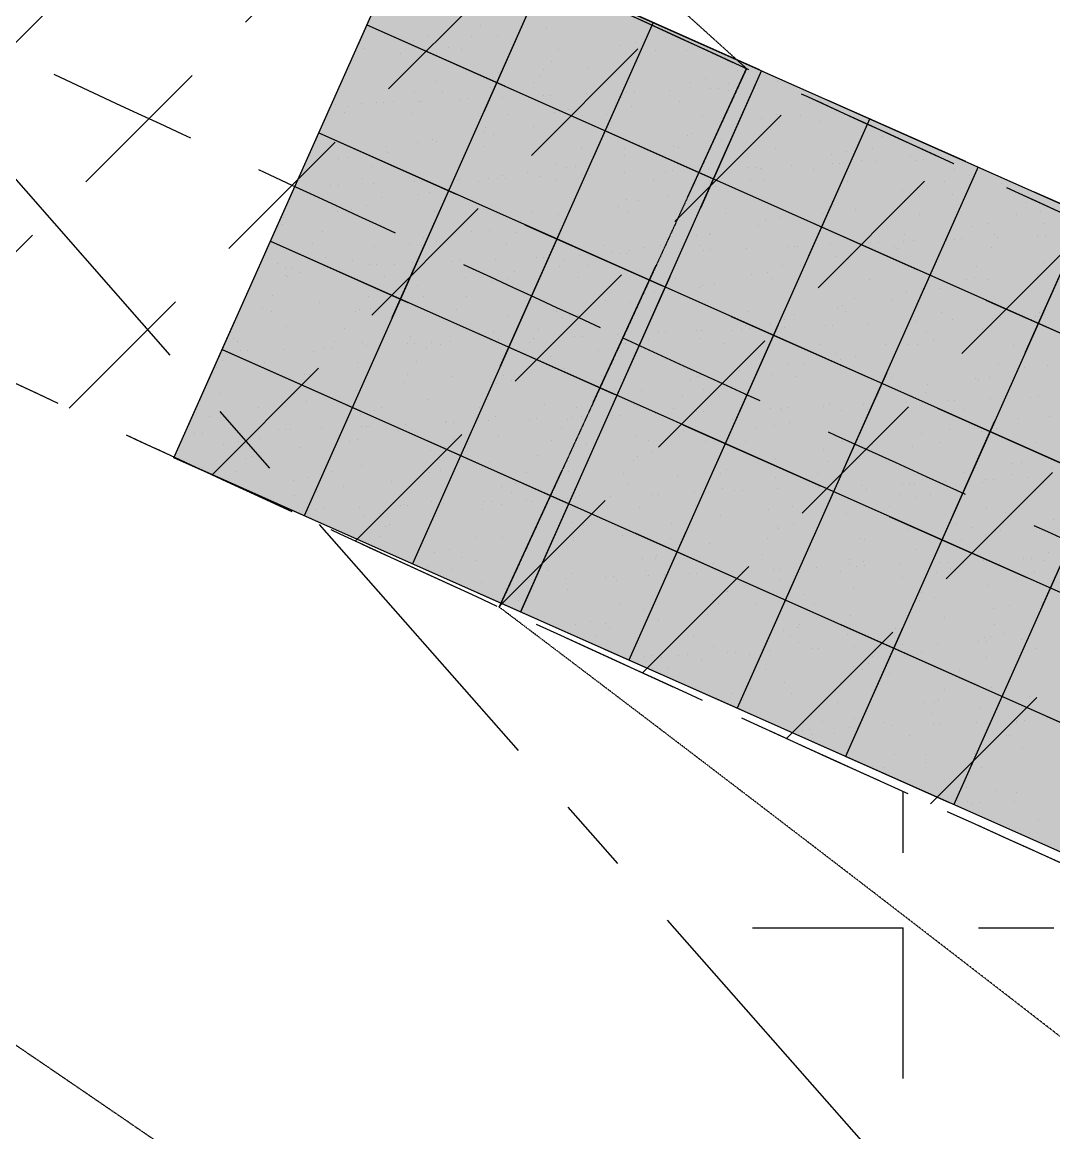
# Model space of a CAD drawing. Header units: millimetres. Extents: x 832728086 to 834530684, y 817551485 to 818349469.
# Drawn here: x 834325959 to 834330310, y 817935016 to 817939701 of the extents above; entities that cross this region are included whole.
import ezdxf

# ---------------------------------------------------------------- set-up
doc = ezdxf.new("R2010")
doc.units = ezdxf.units.MM
doc.header["$LTSCALE"] = 100
doc.linetypes.add('Grid Line', pattern=[22.225, 12.7, -3.175, 3.175, -3.175])
doc.linetypes.add('Hidden', pattern=[9.525, 6.35, -3.175])
for name, color, linetype in [('+C-160', 160, 'Hidden'), ('DLN020__', 6, 'Continuous'), ('DLN990__', 1, 'Continuous')]:
    doc.layers.add(name, color=color, linetype=linetype)

# ---------------------------------------------------------------- blocks, each defined once
blk = doc.blocks.new('A$C062A3D83')
at = {"layer": '+C-160'}
for p, q in [((1618.2, -66624.3), (3498.4, -64744.1)), ((2220.1, -66906.3), (4101.5, -65024.9)), ((3264.5, -67396.2), (4283.6, -65113)), ((4283.6, -65113), (14515.6, -69663.7)), ((2822.8, -67187.4), (4705.4, -65304.9)), ((4830.3, -65356.1), (3814.2, -67640.7)), ((3426.4, -67467.7), (5310.1, -65584)), ((4079.8, -65569.6), (14312.4, -70120.6)), ((5287.1, -65559.3), (4271.1, -67843.9)), ((4559.9, -65571.2), (4559.9, -65571.2)), ((4836.4, -65581.5), (4836.4, -65581.5)), ((4274.7, -65634.4), (4274.7, -65634.4)), ((4336.7, -65620.7), (4336.7, -65620.7)), ((4520.3, -65619.5), (4520.3, -65619.5)), ((4630.8, -65618.7), (4630.8, -65618.7)), ((5339.1, -65623.6), (5339.1, -65623.6)), ((4069.4, -65671.6), (4069.4, -65671.6)), ((4220, -65689.4), (4220, -65689.4)), ((4423.9, -65665.4), (4423.9, -65665.4)), ((4479.8, -65672.4), (4479.8, -65672.4)), ((4888.1, -65675.7), (4888.1, -65675.7)), ((5148.7, -65658.9), (5148.7, -65658.9)), ((5210.7, -65645.2), (5210.7, -65645.2)), ((5298.5, -65676.5), (5298.5, -65676.5)), ((5425.9, -65678.2), (5425.9, -65678.2)), ((4014.4, -65726.6), (4014.4, -65726.6)), ((4857.3, -65723.5), (4857.3, -65723.5)), ((5219, -65724.9), (5219, -65724.9)), ((4006, -65754.3), (4006, -65754.3)), ((4634.1, -65773), (4634.1, -65773)), ((4637.5, -68026.4), (5681, -65754.6)), ((5744, -65762.5), (4727.9, -68047.1)), ((4824.7, -65758.3), (4824.7, -65758.3)), ((5015.1, -65748.9), (5015.1, -65748.9)), ((5643.5, -65762.4), (5643.5, -65762.4)), ((4373.8, -65810.4), (4373.8, -65810.4)), ((4572.1, -65786.7), (4572.1, -65786.7)), ((4784.2, -65811.2), (4784.2, -65811.2)), ((4809.5, -65786.1), (4809.5, -65786.1)), ((5192.6, -65814.5), (5192.6, -65814.5)), ((5446.1, -65811.3), (5446.1, -65811.3)), ((5508.1, -65797.5), (5508.1, -65797.5)), ((5602.9, -65815.3), (5602.9, -65815.3)), ((5710.2, -65830), (5710.2, -65830)), ((5810.2, -65808.3), (5810.2, -65808.3)), ((4030.9, -67747.2), (5915.7, -65862.3)), ((4280.7, -65851.3), (4280.7, -65851.3)), ((4398.7, -65856.8), (4398.7, -65856.8)), ((4602.6, -65832.8), (4602.6, -65832.8)), ((4652, -65876.2), (4652, -65876.2)), ((4823.3, -65868.7), (4823.3, -65868.7)), ((4855, -65867.3), (4855, -65867.3)), ((5004.7, -65860.8), (5004.7, -65860.8)), ((5154.7, -65875.9), (5154.7, -65875.9)), ((5176, -65853.3), (5176, -65853.3)), ((5207.7, -65851.9), (5207.7, -65851.9)), ((5357.4, -65845.4), (5357.4, -65845.4)), ((5528.7, -65837.9), (5528.7, -65837.9)), ((5560.5, -65836.5), (5560.5, -65836.5)), ((5604.6, -65845.6), (5604.6, -65845.6)), ((3946.6, -65907), (3946.6, -65907)), ((3995.6, -65914.6), (3995.6, -65914.6)), ((4057.5, -65900.8), (4057.5, -65900.8)), ((4117.8, -65899.5), (4117.8, -65899.5)), ((4149.6, -65898.1), (4149.6, -65898.1)), ((4193.1, -65894), (4193.1, -65894)), ((4299.3, -65891.6), (4299.3, -65891.6)), ((4310.4, -65893.1), (4310.4, -65893.1)), ((4470.6, -65884.1), (4470.6, -65884.1)), ((4502.3, -65882.7), (4502.3, -65882.7)), ((4931.5, -65925.3), (4931.5, -65925.3)), ((5129.2, -65897.1), (5129.2, -65897.1)), ((5193.8, -65916.2), (5193.8, -65916.2)), ((5397.7, -65892.2), (5397.7, -65892.2)), ((5947.9, -65901.2), (5947.9, -65901.2)), ((6028.6, -65900.4), (6028.6, -65900.4)), ((3986.2, -65940.7), (3986.2, -65940.7)), ((4269.8, -65946), (4269.8, -65946)), ((4678.2, -65949.3), (4678.2, -65949.3)), ((4869.5, -65939.1), (4869.5, -65939.1)), ((4988.2, -65953.5), (4988.2, -65953.5)), ((5088.6, -65950), (5088.6, -65950)), ((6200.9, -65965.7), (5184.8, -68250.2)), ((5497, -65953.3), (5497, -65953.3)), ((5743.5, -65963.6), (5743.5, -65963.6)), ((5805.5, -65949.9), (5805.5, -65949.9)), ((5907.3, -65954.1), (5907.3, -65954.1)), ((4578.1, -66003.7), (4578.1, -66003.7)), ((4781.3, -66000.1), (4781.3, -66000.1)), ((5783.3, -66012.9), (5783.3, -66012.9)), ((5988.9, -65975.7), (5988.9, -65975.7)), ((3876, -66026.1), (14109.2, -70577.4)), ((4354.9, -66053.2), (4354.9, -66053.2)), ((4371.8, -66061.4), (4371.8, -66061.4)), ((4577.4, -66024.2), (4577.4, -66024.2)), ((4614.8, -66031.9), (4614.8, -66031.9)), ((5433.6, -66036), (5433.6, -66036)), ((5452.1, -66028.2), (5452.1, -66028.2)), ((5576.4, -66059.6), (5576.4, -66059.6)), ((6252.3, -66040), (6252.3, -66040)), ((6326, -66052.7), (6326, -66052.7)), ((4163.9, -66084), (4163.9, -66084)), ((4164.9, -66108.1), (4164.9, -66108.1)), ((4293, -66066.9), (4293, -66066.9)), ((4574.3, -66084.8), (4574.3, -66084.8)), ((4982.7, -66088.1), (4982.7, -66088.1)), ((5166.9, -66091.4), (5166.9, -66091.4)), ((5228.9, -66077.7), (5228.9, -66077.7)), ((5372.5, -66083.6), (5372.5, -66083.6)), ((5393, -66088.9), (5393, -66088.9)), ((5801.4, -66092.2), (5801.4, -66092.2)), ((6102.9, -66102.2), (6102.9, -66102.2)), ((6211.7, -66092.9), (6211.7, -66092.9)), ((3961, -66132.1), (3961, -66132.1)), ((4001.6, -66131.5), (4001.6, -66131.5)), ((4636.1, -68025.8), (6522.1, -66139.8)), ((4875.5, -66156), (4875.5, -66156)), ((5166.9, -66120.8), (5166.9, -66120.8)), ((6040.9, -66116), (6040.9, -66116)), ((6043, -66155.9), (6043, -66155.9)), ((6074.8, -66154.5), (6074.8, -66154.5)), ((6167.6, -66143.1), (6167.6, -66143.1)), ((6224.5, -66148), (6224.5, -66148)), ((6371.5, -66119.1), (6371.5, -66119.1)), ((6395.8, -66140.5), (6395.8, -66140.5)), ((6427.5, -66139.1), (6427.5, -66139.1)), ((4100.5, -66166.6), (4100.5, -66166.6)), ((4652.4, -66205.5), (4652.4, -66205.5)), ((4756.1, -66191.5), (4756.1, -66191.5)), ((4919.3, -66170.7), (4919.3, -66170.7)), ((4960, -66167.5), (4960, -66167.5)), ((4984.9, -66202.1), (4984.9, -66202.1)), ((5016.6, -66200.7), (5016.6, -66200.7)), ((5166.3, -66194.2), (5166.3, -66194.2)), ((5337.6, -66186.7), (5337.6, -66186.7)), ((5369.3, -66185.3), (5369.3, -66185.3)), ((5519, -66178.8), (5519, -66178.8)), ((6657.7, -66168.9), (5641.7, -68453.4)), ((5690.3, -66171.3), (5690.3, -66171.3)), ((5722, -66169.9), (5722, -66169.9)), ((5738, -66174.8), (5738, -66174.8)), ((5749.5, -66180.6), (5749.5, -66180.6)), ((5871.8, -66163.4), (5871.8, -66163.4)), ((5961.9, -66180.3), (5961.9, -66180.3)), ((6556.7, -66178.8), (6556.7, -66178.8)), ((6623.4, -66205.1), (6623.4, -66205.1)), ((3926.7, -66248.3), (3926.7, -66248.3)), ((3958.4, -66246.9), (3958.4, -66246.9)), ((4059.9, -66219.5), (4059.9, -66219.5)), ((4108.1, -66240.4), (4108.1, -66240.4)), ((4279.4, -66232.9), (4279.4, -66232.9)), ((4311.1, -66231.5), (4311.1, -66231.5)), ((4460.9, -66225), (4460.9, -66225)), ((4468.3, -66222.8), (4468.3, -66222.8)), ((4550.5, -66228.8), (4550.5, -66228.8)), ((4590.4, -66219.3), (4590.4, -66219.3)), ((4632.1, -66217.5), (4632.1, -66217.5)), ((4663.9, -66216.1), (4663.9, -66216.1)), ((4813.6, -66209.6), (4813.6, -66209.6)), ((4878.7, -66223.6), (4878.7, -66223.6)), ((5287.1, -66226.9), (5287.1, -66226.9)), ((5464.3, -66243.8), (5464.3, -66243.8)), ((5526.3, -66230), (5526.3, -66230)), ((5551.2, -66251), (5551.2, -66251)), ((5697.4, -66227.7), (5697.4, -66227.7)), ((5755.1, -66227), (5755.1, -66227)), ((6105.8, -66231), (6105.8, -66231)), ((6516.1, -66231.7), (6516.1, -66231.7)), ((6757, -66239.8), (6757, -66239.8)), ((4139.7, -66299.5), (4139.7, -66299.5)), ((4299, -66283.9), (4299, -66283.9)), ((4343.6, -66275.4), (4343.6, -66275.4)), ((5345.6, -66288.2), (5345.6, -66288.2)), ((6338.3, -66268.3), (6338.3, -66268.3)), ((6400.3, -66254.6), (6400.3, -66254.6)), ((6550.2, -66286.4), (6550.2, -66286.4)), ((3934.1, -66336.7), (3934.1, -66336.7)), ((4013.8, -66347.1), (4013.8, -66347.1)), ((4075.8, -66333.3), (4075.8, -66333.3)), ((4404.9, -66305.4), (4404.9, -66305.4)), ((5138.7, -66334.9), (5138.7, -66334.9)), ((5172.9, -66308.4), (5172.9, -66308.4)), ((5223.7, -66309.5), (5223.7, -66309.5)), ((6042.4, -66313.6), (6042.4, -66313.6)), ((6046.9, -66332.9), (6046.9, -66332.9)), ((6346.3, -66310.4), (6346.3, -66310.4)), ((6861.1, -66317.7), (6861.1, -66317.7)), ((3727.2, -66383.4), (3727.2, -66383.4)), ((3954, -66357.6), (3954, -66357.6)), ((4364.4, -66358.3), (4364.4, -66358.3)), ((4772.7, -66361.6), (4772.7, -66361.6)), ((4887.8, -66371.6), (4887.8, -66371.6)), ((4934.8, -66358.9), (4934.8, -66358.9)), ((4949.8, -66357.9), (4949.8, -66357.9)), ((5183.1, -66362.4), (5183.1, -66362.4)), ((5591.5, -66365.7), (5591.5, -66365.7)), ((5823.7, -66382.4), (5823.7, -66382.4)), ((6001.8, -66366.5), (6001.8, -66366.5)), ((7114.6, -66372.1), (6098.5, -68656.6)), ((6140.6, -66347.7), (6140.6, -66347.7)), ((6410.2, -66369.8), (6410.2, -66369.8)), ((6820.5, -66370.6), (6820.5, -66370.6)), ((6920.8, -66357.4), (6920.8, -66357.4)), ((3722.4, -66411.7), (3722.4, -66411.7)), ((3890.6, -66440.2), (3890.6, -66440.2)), ((4596.4, -66436.2), (4596.4, -66436.2)), ((4729.2, -66396.1), (4729.2, -66396.1)), ((5242.2, -68303.6), (7129.4, -66416.4)), ((5729.9, -66418.4), (5729.9, -66418.4)), ((5761.7, -66396.1), (5761.7, -66396.1)), ((5933.8, -66394.4), (5933.8, -66394.4)), ((6635.7, -66420.7), (6635.7, -66420.7)), ((6697.7, -66406.9), (6697.7, -66406.9)), ((6935.7, -66407.1), (6935.7, -66407.1)), ((3672.2, -66482.7), (13906, -71034.3)), ((4318.4, -66466.8), (4318.4, -66466.8)), ((4373.2, -66485.7), (4373.2, -66485.7)), ((4522.3, -66442.8), (4522.3, -66442.8)), ((4709.4, -66444.2), (4709.4, -66444.2)), ((5470.3, -66460.7), (5470.3, -66460.7)), ((5524.2, -66455.6), (5524.2, -66455.6)), ((5528.1, -66448.3), (5528.1, -66448.3)), ((6236.3, -66487.9), (6236.3, -66487.9)), ((6344.3, -66485.3), (6344.3, -66485.3)), ((6346.8, -66452.4), (6346.8, -66452.4)), ((6386.1, -66481.3), (6386.1, -66481.3)), ((6525, -66477.8), (6525, -66477.8)), ((6557.4, -66473.9), (6557.4, -66473.9)), ((6589.1, -66472.5), (6589.1, -66472.5)), ((6728.8, -66453.8), (6728.8, -66453.8)), ((6738.8, -66465.9), (6738.8, -66465.9)), ((6910.1, -66458.5), (6910.1, -66458.5)), ((6941.8, -66457.1), (6941.8, -66457.1)), ((3850, -66493.1), (3850, -66493.1)), ((4112.8, -66504.1), (4112.8, -66504.1)), ((4258.4, -66496.4), (4258.4, -66496.4)), ((4311.2, -66499.4), (4311.2, -66499.4)), ((4668.8, -66497.1), (4668.8, -66497.1)), ((5077.2, -66500.4), (5077.2, -66500.4)), ((5113.5, -66526.3), (5113.5, -66526.3)), ((5178.2, -66534.1), (5178.2, -66534.1)), ((5185.2, -66524), (5185.2, -66524)), ((5247.2, -66510.2), (5247.2, -66510.2)), ((5317.4, -66502.3), (5317.4, -66502.3)), ((5327.9, -66527.5), (5327.9, -66527.5)), ((5487.5, -66501.2), (5487.5, -66501.2)), ((5499.2, -66520.1), (5499.2, -66520.1)), ((5530.9, -66518.7), (5530.9, -66518.7)), ((5680.6, -66512.1), (5680.6, -66512.1)), ((5851.9, -66504.7), (5851.9, -66504.7)), ((5883.6, -66503.3), (5883.6, -66503.3)), ((5895.9, -66504.5), (5895.9, -66504.5)), ((6033.3, -66496.7), (6033.3, -66496.7)), ((6121.1, -66534.7), (6121.1, -66534.7)), ((6204.6, -66489.3), (6204.6, -66489.3)), ((6306.2, -66505.3), (6306.2, -66505.3)), ((6319.3, -66515.1), (6319.3, -66515.1)), ((6714.6, -66508.6), (6714.6, -66508.6)), ((3702, -66574.8), (3702, -66574.8)), ((3905.9, -66550.7), (3905.9, -66550.7)), ((4019.8, -66564), (4019.8, -66564)), ((4120, -66580.3), (4120, -66580.3)), ((4195, -66579), (4195, -66579)), ((4269.7, -66573.7), (4269.7, -66573.7)), ((4441, -66566.3), (4441, -66566.3)), ((4472.7, -66564.9), (4472.7, -66564.9)), ((4622.4, -66558.3), (4622.4, -66558.3)), ((4793.7, -66550.9), (4793.7, -66550.9)), ((4825.5, -66549.5), (4825.5, -66549.5)), ((4907.9, -66563.5), (4907.9, -66563.5)), ((4975.2, -66542.9), (4975.2, -66542.9)), ((5146.5, -66535.5), (5146.5, -66535.5)), ((6059.1, -66548.5), (6059.1, -66548.5)), ((6112.5, -66561.7), (6112.5, -66561.7)), ((7571.4, -66575.3), (6555.4, -68859.7)), ((6933.1, -66573), (6933.1, -66573)), ((3734.7, -66627.2), (3734.7, -66627.2)), ((3735.6, -66597.1), (3735.6, -66597.1)), ((3767.3, -66595.7), (3767.3, -66595.7)), ((3796.6, -66613.5), (3796.6, -66613.5)), ((3917, -66589.1), (3917, -66589.1)), ((4088.3, -66581.7), (4088.3, -66581.7)), ((4701, -66610.2), (4701, -66610.2)), ((4893.8, -66588.5), (4893.8, -66588.5)), ((5013.8, -66583.1), (5013.8, -66583.1)), ((5702.9, -66623), (5702.9, -66623)), ((5767.7, -66613.1), (5767.7, -66613.1)), ((5832.5, -66587.1), (5832.5, -66587.1)), ((5908.6, -66585.7), (5908.6, -66585.7)), ((6651.2, -66591.2), (6651.2, -66591.2)), ((6907.5, -66621.2), (6907.5, -66621.2)), ((3744.1, -66631.1), (3744.1, -66631.1)), ((4154.4, -66631.9), (4154.4, -66631.9)), ((4291.5, -66671.4), (4291.5, -66671.4)), ((4497.1, -66634.2), (4497.1, -66634.2)), ((4562.8, -66635.2), (4562.8, -66635.2)), ((4608.6, -66651.8), (4608.6, -66651.8)), ((4670.6, -66638), (4670.6, -66638)), ((4973.2, -66636), (4973.2, -66636)), ((5381.6, -66639.3), (5381.6, -66639.3)), ((5496.1, -66669.7), (5496.1, -66669.7)), ((5544.6, -66662.6), (5544.6, -66662.6)), ((5791.9, -66640), (5791.9, -66640)), ((6200.3, -66643.3), (6200.3, -66643.3)), ((6610.6, -66644.1), (6610.6, -66644.1)), ((6641.7, -66637.6), (6641.7, -66637.6)), ((6703.6, -66645.2), (6703.6, -66645.2)), ((3680.7, -66713.7), (3680.7, -66713.7)), ((4084.6, -66718.1), (4084.6, -66718.1)), ((4317.2, -66716.4), (4317.2, -66716.4)), ((4499.4, -66717.8), (4499.4, -66717.8)), ((5292.2, -66693.7), (5292.2, -66693.7)), ((5318.2, -66721.9), (5318.2, -66721.9)), ((5482.6, -66676.3), (5482.6, -66676.3)), ((5849.2, -68580.5), (7737.6, -66692.1)), ((6356.5, -66700.8), (6356.5, -66700.8)), ((6418.5, -66687.1), (6418.5, -66687.1)), ((6498, -66682.4), (6498, -66682.4)), ((3640.1, -66766.6), (3640.1, -66766.6)), ((3880.7, -66742.1), (3880.7, -66742.1)), ((4094.1, -66765.8), (4094.1, -66765.8)), ((5086.6, -66730.9), (5086.6, -66730.9)), ((5191.2, -66740.9), (5191.2, -66740.9)), ((6065.1, -66765.4), (6065.1, -66765.4)), ((6087.3, -66753.1), (6087.3, -66753.1)), ((6136.9, -66726), (6136.9, -66726)), ((6291.1, -66729.1), (6291.1, -66729.1)), ((6955.6, -66730), (6955.6, -66730)), ((3675.1, -66779.4), (3675.1, -66779.4)), ((4032.1, -66779.6), (4032.1, -66779.6)), ((4048.5, -66769.9), (4048.5, -66769.9)), ((4458.9, -66770.7), (4458.9, -66770.7)), ((4675.8, -66801.6), (4675.8, -66801.6)), ((4867.3, -66774), (4867.3, -66774)), ((4879.7, -66777.6), (4879.7, -66777.6)), ((4906, -66804.1), (4906, -66804.1)), ((4968, -66790.4), (4968, -66790.4)), ((5277.6, -66774.8), (5277.6, -66774.8)), ((5686, -66778.1), (5686, -66778.1)), ((5842, -66814.9), (5842, -66814.9)), ((5881.6, -66790.4), (5881.6, -66790.4)), ((6096.3, -66778.9), (6096.3, -66778.9)), ((6504.7, -66782.1), (6504.7, -66782.1)), ((6547.6, -66814.7), (6547.6, -66814.7)), ((6718.9, -66807.2), (6718.9, -66807.2)), ((6750.7, -66805.9), (6750.7, -66805.9)), ((6882.3, -66812.6), (6882.3, -66812.6)), ((6900.4, -66799.3), (6900.4, -66799.3)), ((6915, -66782.9), (6915, -66782.9)), ((6939.1, -66790), (6939.1, -66790)), ((3740.7, -66844.2), (3740.7, -66844.2)), ((3985.1, -66852.5), (3985.1, -66852.5)), ((4470.2, -66838.8), (4470.2, -66838.8)), ((4803.9, -66856.6), (4803.9, -66856.6)), ((5470.9, -66861), (5470.9, -66861)), ((5489.5, -66860.9), (5489.5, -66860.9)), ((5622.6, -66860.7), (5622.6, -66860.7)), ((5660.8, -66853.4), (5660.8, -66853.4)), ((5674.8, -66837), (5674.8, -66837)), ((5692.5, -66852.1), (5692.5, -66852.1)), ((5780, -66828.6), (5780, -66828.6)), ((5842.2, -66845.5), (5842.2, -66845.5)), ((6013.5, -66838), (6013.5, -66838)), ((6045.2, -66836.7), (6045.2, -66836.7)), ((6194.9, -66830.1), (6194.9, -66830.1)), ((6366.2, -66822.6), (6366.2, -66822.6)), ((6397.9, -66821.3), (6397.9, -66821.3)), ((6653.9, -66853.2), (6653.9, -66853.2)), ((6676.7, -66849.8), (6676.7, -66849.8)), ((6715.9, -66839.4), (6715.9, -66839.4)), ((3517.5, -66893.7), (3517.5, -66893.7)), ((3534.2, -66904.7), (3534.2, -66904.7)), ((3944.5, -66905.4), (3944.5, -66905.4)), ((4059.4, -66909.5), (4059.4, -66909.5)), ((4263.3, -66885.5), (4263.3, -66885.5)), ((4352.9, -66908.7), (4352.9, -66908.7)), ((4431.3, -66907.1), (4431.3, -66907.1)), ((4602.6, -66899.6), (4602.6, -66899.6)), ((4614.6, -66868.7), (4614.6, -66868.7)), ((4634.3, -66898.3), (4634.3, -66898.3)), ((4763.3, -66909.5), (4763.3, -66909.5)), ((4784, -66891.7), (4784, -66891.7)), ((4955.3, -66884.2), (4955.3, -66884.2)), ((4987, -66882.9), (4987, -66882.9)), ((5136.8, -66876.3), (5136.8, -66876.3)), ((5265.2, -66898.3), (5265.2, -66898.3)), ((5308, -66868.8), (5308, -66868.8)), ((5339.8, -66867.5), (5339.8, -66867.5)), ((5488.6, -66893.2), (5488.6, -66893.2)), ((6441.3, -66864.8), (6441.3, -66864.8)), ((6469.8, -66896.5), (6469.8, -66896.5)), ((3468.4, -66939.3), (13702.8, -71491.1)), ((3544.4, -66945.8), (3544.4, -66945.8)), ((3576.1, -66944.5), (3576.1, -66944.5)), ((3725.9, -66937.9), (3725.9, -66937.9)), ((3853.8, -66946.7), (3853.8, -66946.7)), ((3897.1, -66930.4), (3897.1, -66930.4)), ((3928.9, -66929.1), (3928.9, -66929.1)), ((4078.6, -66922.5), (4078.6, -66922.5)), ((4249.9, -66915), (4249.9, -66915)), ((4281.6, -66913.7), (4281.6, -66913.7)), ((4329.5, -66931.9), (4329.5, -66931.9)), ((4391.5, -66918.2), (4391.5, -66918.2)), ((5058.4, -66945), (5058.4, -66945)), ((5171.7, -66912.8), (5171.7, -66912.8)), ((5203.4, -66956.5), (5203.4, -66956.5)), ((5265.4, -66942.7), (5265.4, -66942.7)), ((5582, -66913.6), (5582, -66913.6)), ((5990.4, -66916.9), (5990.4, -66916.9)), ((6265.9, -66920.5), (6265.9, -66920.5)), ((6362.5, -66917.8), (6362.5, -66917.8)), ((6400.7, -66917.7), (6400.7, -66917.7)), ((6809.1, -66921), (6809.1, -66921)), ((3470.8, -66987.3), (3470.8, -66987.3)), ((3646.9, -66993.4), (3646.9, -66993.4)), ((4038.1, -66996.5), (4038.1, -66996.5)), ((4289.5, -66991.4), (4289.5, -66991.4)), ((4854.5, -66969), (4854.5, -66969)), ((5108.3, -66995.4), (5108.3, -66995.4)), ((5927, -66999.5), (5927, -66999.5)), ((6060.3, -66957.7), (6060.3, -66957.7)), ((6077.4, -66981), (6077.4, -66981)), ((6139.4, -66967.3), (6139.4, -66967.3)), ((6457, -68856.6), (8346.5, -66967)), ((3430.2, -67040.2), (3430.2, -67040.2)), ((3443, -67017.4), (3443, -67017.4)), ((3814.9, -67046), (3814.9, -67046)), ((3838.6, -67043.5), (3838.6, -67043.5)), ((4249, -67044.3), (4249, -67044.3)), ((4648.9, -67006.2), (4648.9, -67006.2)), ((4657.3, -67047.5), (4657.3, -67047.5)), ((4912, -67021.1), (4912, -67021.1)), ((5067.7, -67048.3), (5067.7, -67048.3)), ((5649.6, -67028.4), (5649.6, -67028.4)), ((5786, -67045.6), (5786, -67045.6)), ((5853.5, -67004.4), (5853.5, -67004.4)), ((6745.7, -67003.6), (6745.7, -67003.6)), ((6855.4, -67017.2), (6855.4, -67017.2)), ((6951.3, -67005.5), (6951.3, -67005.5)), ((3752.9, -67059.8), (3752.9, -67059.8)), ((4238.1, -67076.9), (4238.1, -67076.9)), ((4442, -67052.9), (4442, -67052.9)), ((4626.9, -67084.3), (4626.9, -67084.3)), ((4688.9, -67070.5), (4688.9, -67070.5)), ((5443.9, -67065.7), (5443.9, -67065.7)), ((5476.1, -67051.6), (5476.1, -67051.6)), ((5562.8, -67095.1), (5562.8, -67095.1)), ((5886.4, -67052.4), (5886.4, -67052.4)), ((6294.8, -67055.7), (6294.8, -67055.7)), ((6444.6, -67087.9), (6444.6, -67087.9)), ((6648.5, -67063.9), (6648.5, -67063.9)), ((6659.9, -67070.1), (6659.9, -67070.1)), ((6705.1, -67056.5), (6705.1, -67056.5)), ((3461.5, -67124.4), (3461.5, -67124.4)), ((3775.2, -67126.1), (3775.2, -67126.1)), ((4032.5, -67114.1), (4032.5, -67114.1)), ((4594, -67130.2), (4594, -67130.2)), ((5033.2, -67136.3), (5033.2, -67136.3)), ((5237.1, -67112.3), (5237.1, -67112.3)), ((5412.7, -67134.2), (5412.7, -67134.2)), ((5500.8, -67108.8), (5500.8, -67108.8)), ((6231.4, -67138.3), (6231.4, -67138.3)), ((6239, -67125.1), (6239, -67125.1)), ((6374.8, -67133.3), (6374.8, -67133.3)), ((6436.8, -67119.6), (6436.8, -67119.6)), ((6880.5, -67140.6), (6880.5, -67140.6)), ((6912.2, -67139.2), (6912.2, -67139.2)), ((3621.7, -67184.8), (3621.7, -67184.8)), ((3734.6, -67179), (3734.6, -67179)), ((3825.6, -67160.8), (3825.6, -67160.8)), ((4143, -67182.3), (4143, -67182.3)), ((4335.5, -67148.9), (4335.5, -67148.9)), ((4553.4, -67183.1), (4553.4, -67183.1)), ((4827.5, -67173.6), (4827.5, -67173.6)), ((4961.8, -67186.4), (4961.8, -67186.4)), ((5209.4, -67173.4), (5209.4, -67173.4)), ((5372.1, -67187.1), (5372.1, -67187.1)), ((5780.5, -67190.4), (5780.5, -67190.4)), ((5822.3, -67186.8), (5822.3, -67186.8)), ((5854.1, -67185.4), (5854.1, -67185.4)), ((6003.8, -67178.9), (6003.8, -67178.9)), ((6032.1, -67171.8), (6032.1, -67171.8)), ((6175.1, -67171.4), (6175.1, -67171.4)), ((6206.8, -67170), (6206.8, -67170)), ((6356.5, -67163.5), (6356.5, -67163.5)), ((6527.8, -67156), (6527.8, -67156)), ((6559.5, -67154.6), (6559.5, -67154.6)), ((6709.2, -67148.1), (6709.2, -67148.1)), ((3416.1, -67222), (3416.1, -67222)), ((4050.3, -67212.1), (4050.3, -67212.1)), ((4112.3, -67198.4), (4112.3, -67198.4)), ((4620.7, -67220.2), (4620.7, -67220.2)), ((4764.2, -67233), (4764.2, -67233)), ((4795.9, -67231.6), (4795.9, -67231.6)), ((4924.3, -67236.6), (4924.3, -67236.6)), ((4945.6, -67225.1), (4945.6, -67225.1)), ((4986.3, -67222.9), (4986.3, -67222.9)), ((5116.9, -67217.6), (5116.9, -67217.6)), ((5148.6, -67216.2), (5148.6, -67216.2)), ((5298.3, -67209.7), (5298.3, -67209.7)), ((5469.6, -67202.2), (5469.6, -67202.2)), ((5501.3, -67200.8), (5501.3, -67200.8)), ((5622.6, -67233), (5622.6, -67233)), ((5651.1, -67194.3), (5651.1, -67194.3)), ((5828.3, -67195.8), (5828.3, -67195.8)), ((6083.4, -67197.9), (6083.4, -67197.9)), ((6190.8, -67191.2), (6190.8, -67191.2)), ((6599.2, -67194.5), (6599.2, -67194.5)), ((6827.2, -67231.2), (6827.2, -67231.2)), ((6957.3, -67222.5), (6957.3, -67222.5)), ((3706, -67279.2), (3706, -67279.2)), ((3737.7, -67277.8), (3737.7, -67277.8)), ((3758.9, -67276.7), (3758.9, -67276.7)), ((3887.4, -67271.3), (3887.4, -67271.3)), ((4058.7, -67263.8), (4058.7, -67263.8)), ((4079.6, -67264.9), (4079.6, -67264.9)), ((4090.4, -67262.4), (4090.4, -67262.4)), ((4211.2, -67281.5), (4211.2, -67281.5)), ((4240.2, -67255.9), (4240.2, -67255.9)), ((4411.4, -67248.4), (4411.4, -67248.4)), ((4416.8, -67244.3), (4416.8, -67244.3)), ((4443.2, -67247), (4443.2, -67247)), ((4592.9, -67240.5), (4592.9, -67240.5)), ((4898.4, -67269), (4898.4, -67269)), ((5415.8, -67279.7), (5415.8, -67279.7)), ((5717.1, -67273.1), (5717.1, -67273.1)), ((5798.2, -67261.2), (5798.2, -67261.2)), ((5860.2, -67247.4), (5860.2, -67247.4)), ((6535.8, -67277.1), (6535.8, -67277.1)), ((6623.3, -67255.3), (6623.3, -67255.3)), ((6734.2, -67271.9), (6734.2, -67271.9)), ((3353.3, -67294.6), (3353.3, -67294.6)), ((3385, -67293.2), (3385, -67293.2)), ((3534.7, -67286.7), (3534.7, -67286.7)), ((3535.8, -67326.2), (3535.8, -67326.2)), ((3628.7, -67317), (3628.7, -67317)), ((4004.3, -67328.2), (4004.3, -67328.2)), ((4039, -67317.8), (4039, -67317.8)), ((4447.4, -67321.1), (4447.4, -67321.1)), ((4632.9, -67301.2), (4632.9, -67301.2)), ((4857.8, -67321.9), (4857.8, -67321.9)), ((5211.9, -67303.7), (5211.9, -67303.7)), ((5266.2, -67325.2), (5266.2, -67325.2)), ((5506.8, -67325.8), (5506.8, -67325.8)), ((5676.5, -67326), (5676.5, -67326)), ((6084.9, -67329.3), (6084.9, -67329.3)), ((6417.7, -67292.5), (6417.7, -67292.5)), ((6495.2, -67330), (6495.2, -67330)), ((6672.2, -67285.7), (6672.2, -67285.7)), ((3473.8, -67339.9), (3473.8, -67339.9)), ((3800.4, -67352.2), (3800.4, -67352.2)), ((4347.7, -67364.5), (4347.7, -67364.5)), ((4409.7, -67350.7), (4409.7, -67350.7)), ((5006.2, -67340.9), (5006.2, -67340.9)), ((5283.7, -67375.2), (5283.7, -67375.2)), ((6006.9, -67363.2), (6006.9, -67363.2)), ((6210.8, -67339.2), (6210.8, -67339.2)), ((6380.8, -67350.3), (6380.8, -67350.3)), ((6903.6, -67333.3), (6903.6, -67333.3)), ((13499.6, -71948), (3264.5, -67396.2)), ((3565.3, -67399.6), (3565.3, -67399.6)), ((3594.8, -67389.4), (3594.8, -67389.4)), ((4384, -67403.7), (4384, -67403.7)), ((4595.5, -67411.6), (4595.5, -67411.6)), ((4799.4, -67387.6), (4799.4, -67387.6)), ((5202.8, -67407.8), (5202.8, -67407.8)), ((5221.7, -67389), (5221.7, -67389)), ((5801.3, -67400.4), (5801.3, -67400.4)), ((6021.5, -67411.9), (6021.5, -67411.9)), ((6095.6, -67413.5), (6095.6, -67413.5)), ((6157.6, -67399.8), (6157.6, -67399.8)), ((6802, -67422.6), (6802, -67422.6)), ((6840.2, -67415.9), (6840.2, -67415.9)), ((3387.9, -67436.1), (3387.9, -67436.1)), ((3524.7, -67452.5), (3524.7, -67452.5)), ((3933.1, -67455.8), (3933.1, -67455.8)), ((4056.3, -67429), (4056.3, -67429)), ((4343.5, -67456.6), (4343.5, -67456.6)), ((4389.9, -67448.9), (4389.9, -67448.9)), ((4751.9, -67459.9), (4751.9, -67459.9)), ((4930.3, -67453.6), (4930.3, -67453.6)), ((5162.2, -67460.7), (5162.2, -67460.7)), ((5390.6, -67471.1), (5390.6, -67471.1)), ((5570.6, -67464), (5570.6, -67464)), ((5594.4, -67447.1), (5594.4, -67447.1)), ((5980.9, -67464.8), (5980.9, -67464.8)), ((6389.3, -67468.1), (6389.3, -67468.1)), ((6596.4, -67459.9), (6596.4, -67459.9)), ((6799.6, -67468.8), (6799.6, -67468.8)), ((6969.6, -67438), (6969.6, -67438)), ((3771.2, -67492.3), (3771.2, -67492.3)), ((3833.2, -67478.5), (3833.2, -67478.5)), ((4183, -67495.5), (4183, -67495.5)), ((4645.1, -67516.8), (4645.1, -67516.8)), ((4707.1, -67503.1), (4707.1, -67503.1)), ((5184.9, -67508.3), (5184.9, -67508.3)), ((5804.2, -67478.1), (5804.2, -67478.1)), ((6165.4, -67512.3), (6165.4, -67512.3)), ((6336.7, -67504.8), (6336.7, -67504.8)), ((6368.4, -67503.4), (6368.4, -67503.4)), ((6389.5, -67506.5), (6389.5, -67506.5)), ((6518.1, -67496.9), (6518.1, -67496.9)), ((6678.2, -67502.6), (6678.2, -67502.6)), ((6689.4, -67489.4), (6689.4, -67489.4)), ((6721.1, -67488), (6721.1, -67488)), ((6870.8, -67481.5), (6870.8, -67481.5)), ((3773.5, -67556.8), (3773.5, -67556.8)), ((3869.7, -67538.5), (3869.7, -67538.5)), ((3979.1, -67519.6), (3979.1, -67519.6)), ((4688.5, -67542.5), (4688.5, -67542.5)), ((4957.5, -67565), (4957.5, -67565)), ((4978.1, -67555), (4978.1, -67555)), ((5107.2, -67558.5), (5107.2, -67558.5)), ((5278.5, -67551), (5278.5, -67551)), ((5310.2, -67549.6), (5310.2, -67549.6)), ((5459.9, -67543.1), (5459.9, -67543.1)), ((5507.2, -67546.6), (5507.2, -67546.6)), ((5519.1, -67541.3), (5519.1, -67541.3)), ((5581.1, -67527.6), (5581.1, -67527.6)), ((5631.2, -67535.6), (5631.2, -67535.6)), ((5662.9, -67534.2), (5662.9, -67534.2)), ((5812.6, -67527.7), (5812.6, -67527.7)), ((5983.9, -67520.2), (5983.9, -67520.2)), ((6015.6, -67518.8), (6015.6, -67518.8)), ((6185.6, -67530.5), (6185.6, -67530.5)), ((6325.9, -67550.7), (6325.9, -67550.7)), ((6455, -67552.1), (6455, -67552.1)), ((3829.1, -67591.4), (3829.1, -67591.4)), ((3899.3, -67611.2), (3899.3, -67611.2)), ((4049, -67604.7), (4049, -67604.7)), ((4220.3, -67597.2), (4220.3, -67597.2)), ((4237.5, -67594.7), (4237.5, -67594.7)), ((4252, -67595.8), (4252, -67595.8)), ((4353.7, -67581.4), (4353.7, -67581.4)), ((4401.7, -67589.3), (4401.7, -67589.3)), ((4573, -67581.8), (4573, -67581.8)), ((4604.8, -67580.4), (4604.8, -67580.4)), ((4647.9, -67595.4), (4647.9, -67595.4)), ((4754.5, -67573.9), (4754.5, -67573.9)), ((4774.2, -67579), (4774.2, -67579)), ((4925.8, -67566.4), (4925.8, -67566.4)), ((5056.3, -67598.7), (5056.3, -67598.7)), ((5227.7, -67605.9), (5227.7, -67605.9)), ((5466.6, -67599.5), (5466.6, -67599.5)), ((5875, -67602.8), (5875, -67602.8)), ((5980, -67567.8), (5980, -67567.8)), ((6285.3, -67603.6), (6285.3, -67603.6)), ((6393, -67565.9), (6393, -67565.9)), ((6693.7, -67606.9), (6693.7, -67606.9)), ((3867.6, -67612.6), (3867.6, -67612.6)), ((4068.6, -67644.6), (4068.6, -67644.6)), ((4130.6, -67630.9), (4130.6, -67630.9)), ((4568.5, -67616.2), (4568.5, -67616.2)), ((5004.5, -67655.4), (5004.5, -67655.4)), ((5569.2, -67638.5), (5569.2, -67638.5)), ((5773.1, -67614.5), (5773.1, -67614.5)), ((6101.6, -67630.5), (6101.6, -67630.5)), ((6775.1, -67627.2), (6775.1, -67627.2)), ((6975.6, -67655), (6975.6, -67655)), ((4157.8, -67686.9), (4157.8, -67686.9)), ((4174.1, -67677.3), (4174.1, -67677.3)), ((4361.7, -67662.9), (4361.7, -67662.9)), ((4942.5, -67669.1), (4942.5, -67669.1)), ((4992.9, -67681.3), (4992.9, -67681.3)), ((5363.6, -67675.7), (5363.6, -67675.7)), ((5811.6, -67685.4), (5811.6, -67685.4)), ((5816.5, -67693.7), (5816.5, -67693.7)), ((5878.5, -67679.9), (5878.5, -67679.9)), ((6364.3, -67697.9), (6364.3, -67697.9)), ((6568.2, -67673.9), (6568.2, -67673.9)), ((6630.3, -67689.5), (6630.3, -67689.5)), ((6752.4, -67704.5), (6752.4, -67704.5)), ((4133.6, -67730.2), (4133.6, -67730.2)), ((4542, -67733.5), (4542, -67733.5)), ((4651.1, -67733.7), (4651.1, -67733.7)), ((4952.3, -67734.2), (4952.3, -67734.2)), ((4952.9, -67746.4), (4952.9, -67746.4)), ((5156.7, -67722.4), (5156.7, -67722.4)), ((5360.7, -67737.5), (5360.7, -67737.5)), ((5771, -67738.3), (5771, -67738.3)), ((6158.7, -67735.2), (6158.7, -67735.2)), ((6179.4, -67741.6), (6179.4, -67741.6)), ((6589.7, -67742.4), (6589.7, -67742.4)), ((6690.4, -67718.2), (6690.4, -67718.2)), ((4366, -67797), (4366, -67797)), ((4428, -67783.2), (4428, -67783.2)), ((4747.2, -67783.6), (4747.2, -67783.6)), ((5525.1, -67758.3), (5525.1, -67758.3)), ((5951.8, -67781.8), (5951.8, -67781.8)), ((6399, -67782.8), (6399, -67782.8)), ((6953.8, -67794.6), (6953.8, -67794.6)), ((4478.6, -67816.1), (4478.6, -67816.1)), ((4540.4, -67830.3), (4540.4, -67830.3)), ((5239.9, -67821.5), (5239.9, -67821.5)), ((5297.3, -67820.2), (5297.3, -67820.2)), ((5301.9, -67807.7), (5301.9, -67807.7)), ((5542.3, -67843.1), (5542.3, -67843.1)), ((5747.9, -67805.8), (5747.9, -67805.8)), ((6113.9, -67846), (6113.9, -67846)), ((6116, -67824.2), (6116, -67824.2)), ((6175.9, -67832.3), (6175.9, -67832.3)), ((6326.9, -67845.6), (6326.9, -67845.6)), ((6498.2, -67838.2), (6498.2, -67838.2)), ((6530, -67836.8), (6530, -67836.8)), ((6679.7, -67830.2), (6679.7, -67830.2)), ((6746.9, -67841.3), (6746.9, -67841.3)), ((6851, -67822.8), (6851, -67822.8)), ((6882.7, -67821.4), (6882.7, -67821.4)), ((6934.7, -67828.3), (6934.7, -67828.3)), ((4336.5, -67854.3), (4336.5, -67854.3)), ((4438, -67869), (4438, -67869)), ((4846.4, -67872.3), (4846.4, -67872.3)), ((4948.5, -67886.1), (4948.5, -67886.1)), ((5256.7, -67873.1), (5256.7, -67873.1)), ((5268.8, -67891.8), (5268.8, -67891.8)), ((5335.4, -67889.8), (5335.4, -67889.8)), ((5440.1, -67884.4), (5440.1, -67884.4)), ((5471.8, -67883), (5471.8, -67883)), ((5621.5, -67876.4), (5621.5, -67876.4)), ((5665.1, -67876.4), (5665.1, -67876.4)), ((5792.8, -67869), (5792.8, -67869)), ((5824.5, -67867.6), (5824.5, -67867.6)), ((5974.2, -67861), (5974.2, -67861)), ((6075.4, -67877.1), (6075.4, -67877.1)), ((6145.5, -67853.6), (6145.5, -67853.6)), ((6177.2, -67852.2), (6177.2, -67852.2)), ((6483.8, -67880.4), (6483.8, -67880.4)), ((6543, -67865.3), (6543, -67865.3)), ((6894.1, -67881.2), (6894.1, -67881.2)), ((4563.3, -67922.6), (4563.3, -67922.6)), ((4725.4, -67935.6), (4725.4, -67935.6)), ((4734.6, -67915.2), (4734.6, -67915.2)), ((4766.3, -67913.8), (4766.3, -67913.8)), ((4916.1, -67907.2), (4916.1, -67907.2)), ((5087.3, -67899.8), (5087.3, -67899.8)), ((5119.1, -67898.4), (5119.1, -67898.4)), ((5131.6, -67913.8), (5131.6, -67913.8)), ((5822.5, -67910.6), (5822.5, -67910.6)), ((6337.4, -67902.5), (6337.4, -67902.5)), ((6696.4, -67935.1), (6696.4, -67935.1)), ((4663.4, -67949.3), (4663.4, -67949.3)), ((4783, -67954.9), (4783, -67954.9)), ((4925.9, -67951), (4925.9, -67951)), ((5537.3, -67973.8), (5537.3, -67973.8)), ((5599.3, -67960.1), (5599.3, -67960.1)), ((5601.7, -67959), (5601.7, -67959)), ((5926.6, -67973.2), (5926.6, -67973.2)), ((6130.5, -67949.2), (6130.5, -67949.2)), ((6420.4, -67963.1), (6420.4, -67963.1)), ((6473.3, -67984.6), (6473.3, -67984.6)), ((4719.1, -67997.7), (4719.1, -67997.7)), ((4742.4, -68007.8), (4742.4, -68007.8)), ((5150.8, -68011.1), (5150.8, -68011.1)), ((5561.1, -68011.9), (5561.1, -68011.9)), ((5721, -68010.5), (5721, -68010.5)), ((5969.5, -68015.2), (5969.5, -68015.2)), ((6379.8, -68015.9), (6379.8, -68015.9)), ((6411.3, -67998.4), (6411.3, -67998.4)), ((6721.7, -68032.7), (6721.7, -68032.7)), ((6788.2, -68019.2), (6788.2, -68019.2)), ((6925.6, -68008.7), (6925.6, -68008.7)), ((5245.9, -68038.4), (5245.9, -68038.4)), ((5514.1, -68057.1), (5514.1, -68057.1)), ((6119.9, -68063), (6119.9, -68063)), ((6516.1, -68069.9), (6516.1, -68069.9)), ((4960.8, -68101.7), (4960.8, -68101.7)), ((5022.8, -68087.9), (5022.8, -68087.9)), ((5087.4, -68093.7), (5087.4, -68093.7)), ((5104.6, -68118.4), (5104.6, -68118.4)), ((5310.2, -68081.1), (5310.2, -68081.1)), ((5834.7, -68126.2), (5834.7, -68126.2)), ((5896.7, -68112.4), (5896.7, -68112.4)), ((5906.1, -68097.8), (5906.1, -68097.8)), ((6309.2, -68116.6), (6309.2, -68116.6)), ((6724.8, -68101.9), (6724.8, -68101.9)), ((5046.8, -68146.6), (5046.8, -68146.6)), ((5455.2, -68149.9), (5455.2, -68149.9)), ((5865.5, -68150.7), (5865.5, -68150.7)), ((6105.3, -68140.6), (6105.3, -68140.6)), ((6273.9, -68154), (6273.9, -68154)), ((6659.8, -68171.5), (6659.8, -68171.5)), ((6684.2, -68154.8), (6684.2, -68154.8)), ((6691.5, -68170.2), (6691.5, -68170.2)), ((6708.7, -68150.7), (6708.7, -68150.7)), ((6770.7, -68137), (6770.7, -68137)), ((6841.3, -68163.6), (6841.3, -68163.6)), ((5543.3, -68190.8), (5543.3, -68190.8)), ((5601.6, -68217.7), (5601.6, -68217.7)), ((5633.4, -68216.4), (5633.4, -68216.4)), ((5783.1, -68209.8), (5783.1, -68209.8)), ((5899.7, -68177.8), (5899.7, -68177.8)), ((5954.4, -68202.3), (5954.4, -68202.3)), ((5986.1, -68201), (5986.1, -68201)), ((6135.8, -68194.4), (6135.8, -68194.4)), ((6307.1, -68186.9), (6307.1, -68186.9)), ((6338.8, -68185.6), (6338.8, -68185.6)), ((6417.3, -68215.3), (6417.3, -68215.3)), ((6488.5, -68179), (6488.5, -68179)), ((6900.4, -68200.1), (6900.4, -68200.1)), ((5248.9, -68233.1), (5248.9, -68233.1)), ((5258.2, -68254), (5258.2, -68254)), ((5280.6, -68231.8), (5280.6, -68231.8)), ((5320.2, -68240.3), (5320.2, -68240.3)), ((5391.8, -68232.5), (5391.8, -68232.5)), ((5430.4, -68225.2), (5430.4, -68225.2)), ((5488.9, -68248.5), (5488.9, -68248.5)), ((5692.8, -68224.5), (5692.8, -68224.5)), ((6194.1, -68264.8), (6194.1, -68264.8)), ((6210.5, -68236.6), (6210.5, -68236.6)), ((6694.8, -68237.3), (6694.8, -68237.3)), ((5283.3, -68285.8), (5283.3, -68285.8)), ((5351.2, -68285.4), (5351.2, -68285.4)), ((5759.6, -68288.7), (5759.6, -68288.7)), ((6132.1, -68278.5), (6132.1, -68278.5)), ((6169.9, -68289.5), (6169.9, -68289.5)), ((6284, -68308), (6284, -68308)), ((6487.9, -68284), (6487.9, -68284)), ((6578.3, -68292.8), (6578.3, -68292.8)), ((5840.7, -68343.1), (5840.7, -68343.1)), ((6078.4, -68345.2), (6078.4, -68345.2)), ((5555.6, -68406.4), (5555.6, -68406.4)), ((5617.6, -68392.6), (5617.6, -68392.6)), ((5696.2, -68371.3), (5696.2, -68371.3)), ((5871.5, -68391.9), (5871.5, -68391.9)), ((6514.9, -68375.4), (6514.9, -68375.4)), ((6714.7, -68367.7), (6714.7, -68367.7)), ((6873.5, -68404.7), (6873.5, -68404.7)), ((5655.6, -68424.2), (5655.6, -68424.2)), ((5667.6, -68415.9), (5667.6, -68415.9)), ((6064, -68427.5), (6064, -68427.5)), ((6429.5, -68430.9), (6429.5, -68430.9)), ((6474.3, -68428.3), (6474.3, -68428.3)), ((6491.5, -68417.1), (6491.5, -68417.1)), ((6666.6, -68451.3), (6666.6, -68451.3)), ((6882.7, -68431.6), (6882.7, -68431.6)), ((6138.1, -68495.5), (6138.1, -68495.5)), ((6462.7, -68475.4), (6462.7, -68475.4)), ((5915, -68545), (5915, -68545)), ((5944.7, -68543.2), (5944.7, -68543.2)), ((6000.6, -68510.2), (6000.6, -68510.2)), ((6116, -68535.7), (6116, -68535.7)), ((6147.7, -68534.3), (6147.7, -68534.3)), ((6257.1, -68512.6), (6257.1, -68512.6)), ((6297.4, -68527.8), (6297.4, -68527.8)), ((6468.7, -68520.3), (6468.7, -68520.3)), ((6500.4, -68518.9), (6500.4, -68518.9)), ((6650.1, -68512.4), (6650.1, -68512.4)), ((6819.3, -68514.2), (6819.3, -68514.2)), ((6821.4, -68504.9), (6821.4, -68504.9)), ((6853.1, -68503.5), (6853.1, -68503.5)), ((5960, -68563.1), (5960, -68563.1)), ((6050.2, -68559.3), (6050.2, -68559.3)), ((6368.4, -68566.4), (6368.4, -68566.4)), ((6726.9, -68583.2), (6726.9, -68583.2)), ((6778.7, -68567.1), (6778.7, -68567.1)), ((6788.9, -68569.5), (6788.9, -68569.5)), ((6641.4, -68642.7), (6641.4, -68642.7)), ((6845.3, -68618.7), (6845.3, -68618.7)), ((6305, -68649), (6305, -68649)), ((6435.5, -68647.8), (6435.5, -68647.8)), ((6435.8, -68680), (6435.8, -68680)), ((6212.4, -68697.3), (6212.4, -68697.3)), ((6264.4, -68701.9), (6264.4, -68701.9)), ((6672.8, -68705.2), (6672.8, -68705.2)), ((6341.7, -70015), (6341.7, -68804.3)), ((6609.4, -68787.8), (6609.4, -68787.8)), ((6732.9, -68800.2), (6732.9, -68800.2)), ((6820.1, -68810.1), (6820.1, -68810.1)), ((6568.8, -68840.7), (6568.8, -68840.7)), ((6614.5, -68847.3), (6614.5, -68847.3)), ((6630.3, -68853.7), (6630.3, -68853.7)), ((6662, -68852.3), (6662, -68852.3)), ((6811.7, -68845.8), (6811.7, -68845.8)), ((6913.8, -68926.6), (6913.8, -68926.6)), ((6873.2, -68979.5), (6873.2, -68979.5)), ((5706.7, -69380), (6976.7, -69380))]:
    blk.add_line(p, q, dxfattribs=at)
at = {"layer": '+C-160', "ltscale": 5e-05}
for q in [(4637.5, -68026.4), (4637.6, -68026.4)]:
    blk.add_line((5681, -65754.6), q, dxfattribs=at)
for centre, radius, start, end in [((-19149.1, -88061.6), 38589.8, 35.32265, 52.01304), ((-316541.6, -422092.2), 480420.5, 47.878155, 48.660735), ((-36668, -127857.7), 67457.7, 53.810965, 65.88199), ((-79155.3, -190130.4), 145413.2, 50.135455, 57.156516), ((-131117.3, -247783.1), 225259.5, 51.649987, 52.939368)]:
    blk.add_arc(centre, radius, start, end, dxfattribs=at)
at = {"layer": '+C-160'}
for radius, start, end in [(396215.6, 243.438672, 248.15022), (397465.6, 243.438672, 245.330318), (398715.6, 243.438672, 248.15022), (397465.6, 245.330318, 245.979006)]:
    blk.add_arc((171056, 294298), radius, start, end, dxfattribs=at)
for major_axis, start_param, end_param in [((-358216.9, 169314.7), 1.548936, 1.630983), ((-360237.4, 170889.3), 1.550156, 1.579164), ((-365254.5, 159885.2), 1.54883, 1.602054)]:
    blk.add_ellipse((171056, 294298), major_axis=major_axis, ratio=1, start_param=start_param, end_param=end_param, dxfattribs=at)

msp = doc.modelspace()

# ---------------------------------------------------------------- hatches: boundary and pattern name
at = {"layer": 'DLN990__'}
h = msp.add_hatch(dxfattribs=at)
h.set_pattern_fill('AR-SAND', color=256, scale=5, angle=45)
h.set_pattern_definition([(82.5, (-75.1, 33.43), (-178.690674357, 167.37674456), [0, -193.04, 0, -215.9, 0, -206.375]), (52.5, (-75.1, 33.43), (-94.50546386, 412.36642567), [0, -104.14, 0, -173.99, 0, -66.675]), (12.5, (-185.55, -77.03), (279.149912916, 280.16615595), [0, -63.5, 0, -228.6, 0, -298.45]), (2.5, (-185.55, -77.03), (191.14055458, 348.77539078), [0, -31.75, 0, -149.86, 0, -171.45])])
h.paths.add_polyline_path([(834326597.7666, 817937863.8114), (834327616.9071, 817940147.0503), (834337848.8955, 817935596.3345), (834336832.9537, 817933312.07)])

# ---------------------------------------------------------------- linework, layer by layer
at = {"layer": 'DLN020__', "linetype": 'Grid Line'}
msp.add_line((834335393.3709, 817928286.329), (834271595.72, 818000777.4892), dxfattribs=at)
at = {"layer": 'DLN990__'}
for p, q in [((834328163.6055, 817939903.9041), (834327147.5241, 817937619.3259)), ((834328620.4588, 817939700.7169), (834327604.384, 817937416.1535)), ((834327413.1086, 817939690.4688), (834337645.7072, 817935139.4817)), ((834329077.3121, 817939497.5296), (834328061.2438, 817937212.981)), ((834329534.1654, 817939294.3424), (834328518.1037, 817937009.8086)), ((834327209.3101, 817939233.8874), (834337442.5189, 817934682.6288)), ((834329991.0187, 817939091.1551), (834328974.9636, 817936806.6361)), ((834330447.872, 817938887.9679), (834329431.8235, 817936603.4637)), ((834327005.5116, 817938777.3059), (834337239.3305, 817934225.776)), ((834330904.7253, 817938684.7806), (834329888.6834, 817936400.2912)), ((834326801.7131, 817938320.7245), (834337036.1422, 817933768.9232))]:
    msp.add_line(p, q, dxfattribs=at)
msp.add_lwpolyline([(834326597.7666, 817937863.8114), (834327616.9071, 817940147.0503), (834337848.8955, 817935596.3345), (834336832.9537, 817933312.07)], close=True, dxfattribs=at)

# ---------------------------------------------------------------- block references
at = {"layer": '+C-160', "ltscale": 5}
msp.add_blockref('A$C062A3D83', (834323333.3128, 818005260.0327), dxfattribs=at)

doc.saveas('drawing.dxf')
